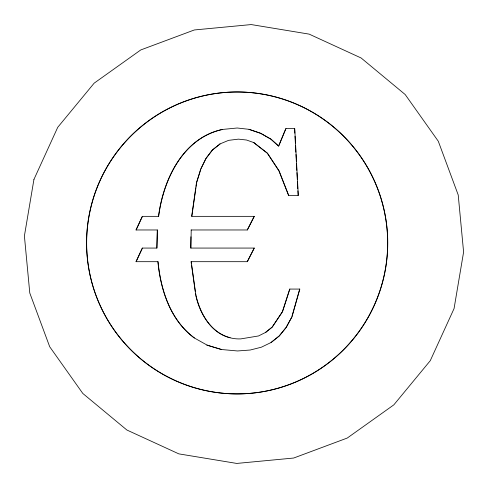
<?xml version="1.0" encoding="UTF-8"?>
<svg xmlns="http://www.w3.org/2000/svg" width="488" height="488" viewBox="0 0 488 488"><rect width="100%" height="100%" fill="white"/><g stroke="black" fill="none" stroke-linecap="round" stroke-linejoin="round"><path stroke-width="0.73" d="M191.381 263.941L191.064 261.684L247.379 261.684L254.321 248.069L190.753 248.069L190.912 236.778M190.906 248.069L191.211 229.97M156.813 248.069L157.27 229.97M157.892 261.684C160.619 290.153 170.355 320.159 194.169 337.885L194.316 337.885C170.501 320.159 160.766 290.153 158.039 261.684L135.981 261.684L142.307 248.069L156.959 248.069L157.423 229.97L135.981 229.97L142.307 216.349L158.655 216.349C163.389 179.608 183.012 137.97 222.546 129.454L222.394 129.454C182.866 137.97 163.242 179.608 158.508 216.349M192.327 211.847L191.68 216.349L254.321 216.349L247.379 229.97L191.064 229.97M192.54 210.346L195.761 187.825M195.975 186.325L196.511 182.573L200.641 169.299L206.064 158.441L212.481 149.999L220.039 143.966L212.329 149.999L205.918 158.441L200.971 168.622M191.827 216.349L196.658 182.573L200.788 169.299M292.068 316.004L299.693 289.073M221.479 349.512L207.034 345.15L221.479 349.512L237.51 350.964L250.21 350.024L261.342 347.212L271.041 342.521L279.319 335.957L286.267 327.399L292.007 316.73L299.839 289.073L289.701 289.073L282.369 311.74L272.103 327.137L265.734 332.279L272.249 327.137L282.515 311.74L289.848 289.073M285.95 128.618L278.697 146.107L271.06 139.202L260.799 133.34L249.002 129.338L260.653 133.34L270.913 139.202L278.55 146.107L285.803 128.618L294.746 128.618L298.296 195.462L288.579 195.462L278.91 170.824L267.326 153.22L253.833 142.661L267.473 153.22L279.057 170.824L288.731 195.462M136.128 229.97L142.453 216.349M136.128 261.684L142.453 248.069M247.227 229.97L254.175 216.349M247.227 261.684L254.175 248.069M271.041 342.521L279.166 335.957L286.12 327.399L292.007 316.73M265.881 332.279L258.512 335.957L240.761 338.898C216.318 339.886 200.696 317.804 196.005 296.161M219.887 143.966L228.591 140.349L238.437 139.141L246.519 140.019L253.98 142.661M222.394 129.454L237.198 128.002L249.148 129.338M229.946 337.69L230.092 337.69C210.639 332.944 200.33 313.503 195.932 295.466L195.468 293.215M194.169 337.885L207.18 345.15M191.211 261.684L195.932 295.466M191.589 265.441L195.261 291.714M294.599 128.618L294.844 133.175M295.002 136.219L295.362 143.051M295.484 145.333L295.85 152.165M295.972 154.446L296.332 161.284M296.454 163.559L296.814 170.397M296.936 172.673L297.302 179.511M297.424 181.792L297.784 188.624M297.906 190.906L298.15 195.462M344.083 136.725A150.969 150.548 -90 0 1 275.58 388.899A150.969 150.548 -90 0 1 91.744 203.63A150.969 150.548 -90 0 1 343.552 136.189M33.934 179.438L24.4 235.954L29.78 293.02L49.703 346.748L82.82 393.468L126.862 430.007L178.834 453.87L236.759 463.429L293.666 458.037L347.243 438.053L393.834 404.851L430.27 360.681L454.066 308.562L463.6 252.046L458.22 194.98L438.297 141.252L405.18 94.532L361.138 57.993L309.166 34.13L251.241 24.571L194.334 29.963L140.757 49.947L94.166 83.149L57.73 127.319L33.934 179.438M343.656 349.695A150.969 150.548 -90 0 0 276.165 97.118A150.969 150.548 -90 0 0 91.781 282.015A150.969 150.548 -90 0 0 343.656 349.695"/></g></svg>
